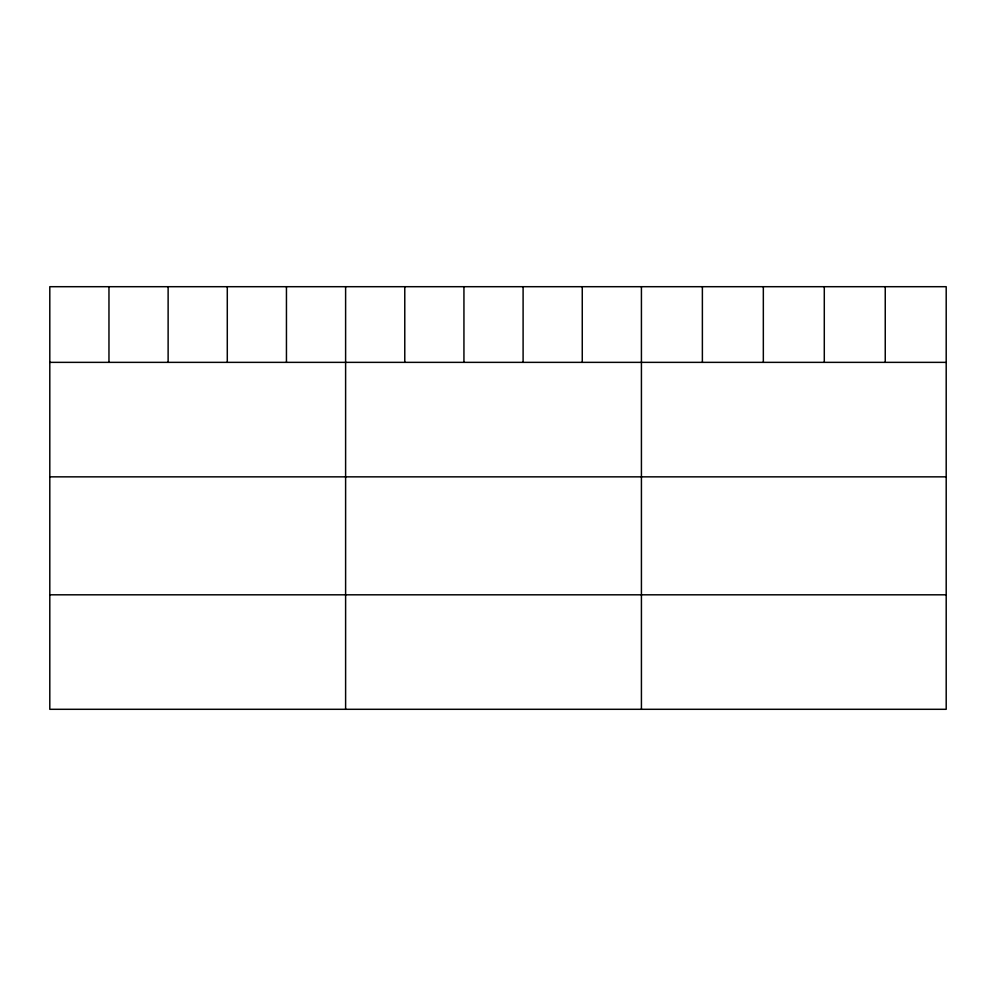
<?xml version="1.0" encoding="UTF-8"?>
<svg xmlns="http://www.w3.org/2000/svg" width="996" height="996" viewBox="0 0 996 996"><rect width="100%" height="100%" fill="white"/><g stroke="black" fill="none" stroke-linecap="round" stroke-linejoin="round"><path stroke-width="1.49" d="M946.2 362.357L946.2 709.301L49.8 709.301L49.8 286.699L946.2 286.699L946.2 362.357L49.8 362.357M49.8 476.847L946.2 476.847M49.8 594.811L946.2 594.811M885.245 286.699L885.245 362.357M824.29 286.699L824.29 362.357M763.334 286.699L763.334 362.357M702.379 286.699L702.379 362.357M641.424 286.699L641.424 709.301M582.262 286.699L582.262 362.357M523.099 286.699L523.099 362.357M463.937 286.699L463.937 362.357M404.774 286.699L404.774 362.357M345.612 286.699L345.612 709.301M286.45 286.699L286.45 362.357M227.287 286.699L227.287 362.357M168.125 286.699L168.125 362.357M108.962 286.699L108.962 362.357"/></g></svg>
